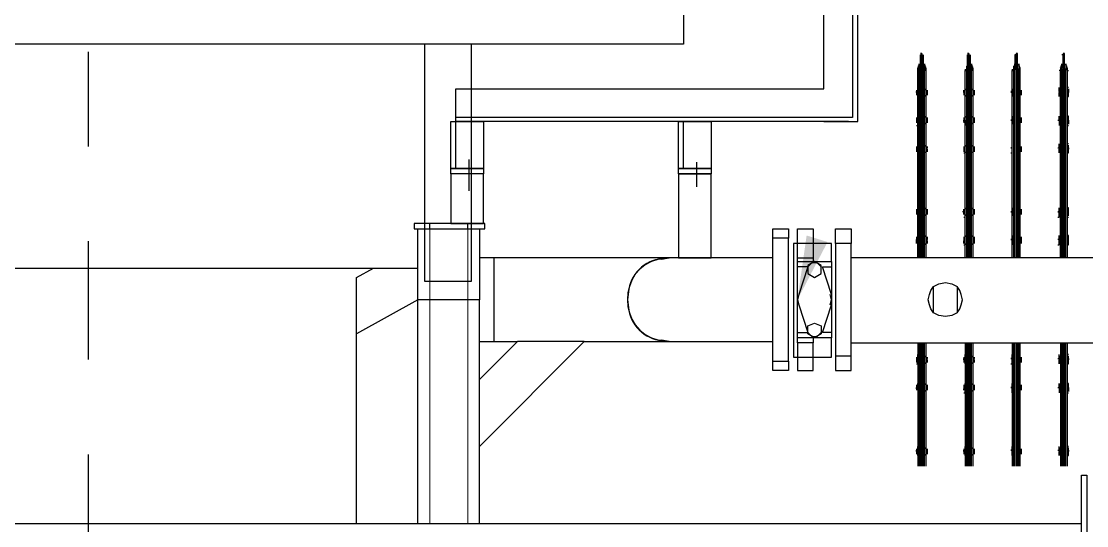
# Model space of a CAD drawing. Header units: metres. Extents: x 531759 to 532310, y 2674774 to 2675087.
# Drawn here: x 532122.209 to 532123.335, y 2674978.76 to 2674979.293 of the extents above; entities that cross this region are included whole.
import ezdxf

# ---------------------------------------------------------------- set-up
doc = ezdxf.new("R2010")
doc.units = ezdxf.units.M
doc.header["$MEASUREMENT"] = 0
doc.linetypes.add('CENTER', pattern=[2, 1.25, -0.25, 0.25, -0.25])
doc.layers.add('IDT', color=7, linetype='Continuous')

# ---------------------------------------------------------------- blocks, each defined once
blk = doc.blocks.new('IDT')
at = {"layer": 'IDT', "color": 8, "linetype": 'CENTER', "ltscale": 0.1}
blk.add_line((15.8275, 7.4232), (15.8275, 16.5476), dxfattribs=at)
at = {"layer": 'IDT', "color": 0, "lineweight": 25}
for p, q in [((14.7722, 8.9452), (14.7722, 9.8041)), ((14.7777, 9.8041), (14.7777, 8.9452)), ((14.7777, 9.7543), (14.7777, 8.9964)), ((14.7777, 8.9964), (16.8787, 8.9964)), ((15.414, 8.9964), (15.414, 8.7599)), ((15.479, 8.9964), (15.479, 8.7599)), ((15.544, 8.9964), (15.544, 8.7958)), ((14.7777, 8.9452), (14.7722, 8.9452)), ((14.7929, 8.8055), (14.7929, 8.9355)), ((14.7943, 8.9355), (14.7943, 8.8055)), ((14.7957, 8.8055), (14.7957, 8.9355)), ((14.7957, 8.9355), (14.7957, 8.8055)), ((14.7971, 8.9355), (14.7971, 8.8055)), ((14.7971, 8.8055), (14.7971, 8.9355)), ((14.7985, 8.9355), (14.7985, 8.8055)), ((14.7999, 8.8055), (14.7999, 8.9355)), ((14.8427, 8.8055), (14.8427, 8.9355)), ((14.8441, 8.9355), (14.8441, 8.8055)), ((14.8455, 8.8055), (14.8455, 8.9355)), ((14.8455, 8.9355), (14.8455, 8.8055)), ((14.8469, 8.8055), (14.8469, 8.9355)), ((14.8483, 8.9355), (14.8483, 8.8055)), ((14.8496, 8.9355), (14.8496, 8.8055)), ((14.851, 8.8055), (14.851, 8.9355)), ((14.8925, 8.8055), (14.8925, 8.9355)), ((14.8939, 8.9355), (14.8939, 8.8055)), ((14.8953, 8.8055), (14.8953, 8.9355)), ((14.8967, 8.8055), (14.8967, 8.9355)), ((14.8967, 8.9355), (14.8967, 8.8055)), ((14.8981, 8.9355), (14.8981, 8.8055)), ((14.8994, 8.9355), (14.8994, 8.8055)), ((14.9008, 8.8055), (14.9008, 8.9355)), ((14.9423, 8.8055), (14.9423, 8.9355)), ((14.9437, 8.9355), (14.9437, 8.8055)), ((14.9451, 8.8055), (14.9451, 8.9355)), ((14.9465, 8.8055), (14.9465, 8.9355)), ((14.9465, 8.9355), (14.9465, 8.8055)), ((14.9478, 8.9355), (14.9478, 8.8055)), ((14.9492, 8.9355), (14.9492, 8.8055)), ((14.9506, 8.8055), (14.9506, 8.9355)), ((14.7929, 8.9244), (14.7916, 8.9244)), ((14.7916, 8.9244), (14.7916, 8.9231)), ((14.7916, 8.9231), (14.7916, 8.9203)), ((14.7916, 8.9189), (14.7916, 8.9203)), ((14.7916, 8.9203), (14.7929, 8.9203)), ((14.7929, 8.9189), (14.7916, 8.9189)), ((14.7916, 8.9189), (14.7916, 8.9175)), ((14.7929, 8.9203), (14.7929, 8.9244)), ((14.7929, 8.9189), (14.7929, 8.9203)), ((14.7929, 8.9148), (14.7929, 8.9189)), ((14.8012, 8.9203), (14.7999, 8.9203)), ((14.7999, 8.9189), (14.8012, 8.9189)), ((14.8012, 8.9203), (14.8012, 8.9244)), ((14.8012, 8.9244), (14.8012, 8.9231)), ((14.8012, 8.9231), (14.8012, 8.9203)), ((14.8012, 8.9189), (14.8012, 8.9203)), ((14.8012, 8.9189), (14.8012, 8.9203)), ((14.8012, 8.9189), (14.8012, 8.9148)), ((14.8012, 8.9175), (14.8012, 8.9189)), ((14.8026, 8.9189), (14.8012, 8.9189)), ((14.8413, 8.9203), (14.8413, 8.9231)), ((14.8413, 8.9189), (14.8413, 8.9203)), ((14.8413, 8.9203), (14.8427, 8.9203)), ((14.8413, 8.9175), (14.8413, 8.9189)), ((14.8413, 8.9189), (14.8427, 8.9189)), ((14.8427, 8.9203), (14.8427, 8.9244)), ((14.8427, 8.9244), (14.8427, 8.9231)), ((14.8427, 8.9148), (14.8427, 8.9203)), ((14.851, 8.9189), (14.851, 8.9244)), ((14.851, 8.9244), (14.851, 8.9231)), ((14.851, 8.9231), (14.851, 8.9189)), ((14.851, 8.9175), (14.851, 8.9189)), ((14.851, 8.9189), (14.8524, 8.9189)), ((14.8524, 8.9189), (14.851, 8.9189)), ((14.851, 8.9189), (14.851, 8.9148)), ((14.8911, 8.9203), (14.8911, 8.9231)), ((14.8911, 8.9189), (14.8911, 8.9203)), ((14.8911, 8.9203), (14.8925, 8.9203)), ((14.8911, 8.9175), (14.8911, 8.9189)), ((14.8911, 8.9189), (14.8925, 8.9189)), ((14.8925, 8.9203), (14.8925, 8.9244)), ((14.8925, 8.9244), (14.8925, 8.9231)), ((14.8925, 8.9148), (14.8925, 8.9203)), ((14.9008, 8.9203), (14.9008, 8.9244)), ((14.9008, 8.9244), (14.9008, 8.9231)), ((14.9008, 8.9203), (14.9022, 8.9203)), ((14.9008, 8.9189), (14.9008, 8.9203)), ((14.9022, 8.9189), (14.9008, 8.9189)), ((14.9008, 8.9189), (14.9008, 8.9148)), ((14.9022, 8.9189), (14.9008, 8.9189)), ((14.9022, 8.9203), (14.9022, 8.9231)), ((14.9022, 8.9203), (14.9022, 8.9189)), ((14.9022, 8.9175), (14.9022, 8.9189)), ((14.9409, 8.9203), (14.9409, 8.9231)), ((14.9409, 8.9189), (14.9409, 8.9203)), ((14.9409, 8.9203), (14.9423, 8.9203)), ((14.9409, 8.9175), (14.9409, 8.9189)), ((14.9409, 8.9189), (14.9423, 8.9189)), ((14.9423, 8.9203), (14.9423, 8.9244)), ((14.9423, 8.9244), (14.9423, 8.9231)), ((14.9423, 8.9189), (14.9423, 8.9203)), ((14.9423, 8.9148), (14.9423, 8.9189)), ((14.9506, 8.9203), (14.9506, 8.9244)), ((14.9506, 8.9244), (14.9506, 8.9231)), ((14.9506, 8.9203), (14.952, 8.9203)), ((14.9506, 8.9189), (14.9506, 8.9203)), ((14.952, 8.9189), (14.9506, 8.9189)), ((14.9506, 8.9189), (14.9506, 8.9148)), ((14.952, 8.9189), (14.9506, 8.9189)), ((14.952, 8.9203), (14.952, 8.9231)), ((14.952, 8.9203), (14.952, 8.9189)), ((14.952, 8.9175), (14.952, 8.9189)), ((14.7916, 8.9175), (14.7916, 8.9161)), ((14.7916, 8.9148), (14.7929, 8.9148)), ((14.8012, 8.9161), (14.8012, 8.9175)), ((14.8427, 8.9175), (14.8427, 8.9161)), ((14.851, 8.9161), (14.851, 8.9175)), ((14.8925, 8.9175), (14.8925, 8.9161)), ((14.9008, 8.9161), (14.9008, 8.9175)), ((14.9423, 8.9175), (14.9423, 8.9161)), ((14.9506, 8.9161), (14.9506, 8.9175)), ((15.414, 8.9148), (15.3033, 8.8041)), ((14.7929, 8.8581), (14.7916, 8.8581)), ((14.7916, 8.8553), (14.7916, 8.8567)), ((14.7916, 8.8539), (14.7916, 8.8553)), ((14.7916, 8.8525), (14.7916, 8.8539)), ((14.7916, 8.8539), (14.7929, 8.8539)), ((14.7929, 8.8525), (14.7916, 8.8525)), ((14.7916, 8.8525), (14.7916, 8.8498)), ((14.7929, 8.8484), (14.7929, 8.8581)), ((14.8012, 8.8539), (14.7999, 8.8539)), ((14.7999, 8.8525), (14.8012, 8.8525)), ((14.8012, 8.8539), (14.8012, 8.8581)), ((14.8012, 8.8553), (14.8012, 8.8567)), ((14.8012, 8.8539), (14.8012, 8.8553)), ((14.8012, 8.8525), (14.8012, 8.8539)), ((14.8012, 8.8525), (14.8012, 8.8539)), ((14.8012, 8.8525), (14.8012, 8.8484)), ((14.8012, 8.8498), (14.8012, 8.8525)), ((14.8026, 8.8525), (14.8012, 8.8525)), ((14.8413, 8.8539), (14.8413, 8.8553)), ((14.8413, 8.8525), (14.8413, 8.8539)), ((14.8413, 8.8539), (14.8427, 8.8539)), ((14.8413, 8.8498), (14.8413, 8.8525)), ((14.8413, 8.8525), (14.8427, 8.8525)), ((14.8427, 8.8539), (14.8427, 8.8581)), ((14.8427, 8.8567), (14.8427, 8.8553)), ((14.8427, 8.8525), (14.8427, 8.8539)), ((14.8427, 8.8484), (14.8427, 8.8525)), ((14.851, 8.8581), (14.851, 8.8525)), ((14.851, 8.8553), (14.851, 8.8567)), ((14.851, 8.8539), (14.851, 8.8553)), ((14.851, 8.8525), (14.851, 8.8539)), ((14.851, 8.8498), (14.851, 8.8525)), ((14.851, 8.8525), (14.8524, 8.8525)), ((14.8524, 8.8525), (14.851, 8.8525)), ((14.851, 8.8525), (14.851, 8.8484)), ((14.8911, 8.8539), (14.8911, 8.8553)), ((14.8925, 8.8539), (14.8911, 8.8539)), ((14.8911, 8.8525), (14.8911, 8.8539)), ((14.8911, 8.8498), (14.8911, 8.8525)), ((14.8911, 8.8525), (14.8925, 8.8525)), ((14.8925, 8.8525), (14.8925, 8.8581)), ((14.8925, 8.8567), (14.8925, 8.8553)), ((14.8925, 8.8484), (14.8925, 8.8525)), ((14.9022, 8.8581), (14.9008, 8.8581)), ((14.9008, 8.8581), (14.9008, 8.8539)), ((14.9008, 8.8553), (14.9008, 8.8567)), ((14.9008, 8.8539), (14.9008, 8.8525)), ((14.9022, 8.8539), (14.9008, 8.8539)), ((14.9022, 8.8525), (14.9008, 8.8525)), ((14.9008, 8.8525), (14.9008, 8.8484)), ((14.9008, 8.8525), (14.9022, 8.8525)), ((14.9022, 8.8553), (14.9022, 8.8539)), ((14.9022, 8.8525), (14.9022, 8.8539)), ((14.9022, 8.8498), (14.9022, 8.8525)), ((14.9409, 8.8539), (14.9409, 8.8553)), ((14.9423, 8.8539), (14.9409, 8.8539)), ((14.9409, 8.8525), (14.9409, 8.8539)), ((14.9409, 8.8498), (14.9409, 8.8525)), ((14.9409, 8.8525), (14.9423, 8.8525)), ((14.9423, 8.8539), (14.9423, 8.8581)), ((14.9423, 8.8567), (14.9423, 8.8553)), ((14.9423, 8.8525), (14.9423, 8.8539)), ((14.9423, 8.8484), (14.9423, 8.8525)), ((14.9506, 8.8539), (14.9506, 8.8581)), ((14.9506, 8.8553), (14.9506, 8.8567)), ((14.9506, 8.8539), (14.952, 8.8539)), ((14.9506, 8.8525), (14.9506, 8.8539)), ((14.952, 8.8525), (14.9506, 8.8525)), ((14.9506, 8.8525), (14.9506, 8.8484)), ((14.952, 8.8525), (14.9506, 8.8525)), ((14.952, 8.8539), (14.952, 8.8553)), ((14.952, 8.8539), (14.952, 8.8525)), ((14.952, 8.8498), (14.952, 8.8525)), ((14.7916, 8.8498), (14.7916, 8.8484)), ((14.7916, 8.8484), (14.7929, 8.8484)), ((14.8012, 8.8484), (14.8012, 8.8498)), ((14.8427, 8.8498), (14.8427, 8.8484)), ((14.851, 8.8484), (14.851, 8.8498)), ((14.8925, 8.8498), (14.8925, 8.8484)), ((14.9008, 8.8484), (14.9008, 8.8498)), ((14.9423, 8.8498), (14.9423, 8.8484)), ((14.9506, 8.8484), (14.9506, 8.8498)), ((15.3739, 8.8041), (15.414, 8.8442)), ((15.0378, 8.8345), (15.0212, 8.8345)), ((15.0212, 8.8345), (15.0212, 8.8193)), ((15.0378, 8.8193), (15.0378, 8.8345)), ((15.0779, 8.8345), (15.0613, 8.8345)), ((15.0613, 8.8345), (15.0613, 8.8207)), ((15.0779, 8.8207), (15.0779, 8.8345)), ((15.0875, 8.8249), (15.0875, 8.8345)), ((15.0875, 8.8345), (15.1041, 8.8345)), ((15.1041, 8.8345), (15.1041, 8.8249)), ((14.7929, 8.8276), (14.7916, 8.8276)), ((14.7916, 8.8276), (14.7916, 8.8262)), ((14.7916, 8.8262), (14.7916, 8.8235)), ((14.7916, 8.8221), (14.7916, 8.8235)), ((14.7916, 8.8235), (14.7929, 8.8235)), ((14.7929, 8.8221), (14.7916, 8.8221)), ((14.7916, 8.8221), (14.7916, 8.8207)), ((14.7916, 8.8207), (14.7916, 8.8193)), ((14.7916, 8.8179), (14.7929, 8.8179)), ((14.7929, 8.8235), (14.7929, 8.8276)), ((14.7929, 8.8221), (14.7929, 8.8235)), ((14.7929, 8.8179), (14.7929, 8.8221)), ((14.8012, 8.8235), (14.7999, 8.8235)), ((14.7999, 8.8221), (14.8012, 8.8221)), ((14.8012, 8.8235), (14.8012, 8.8276)), ((14.8012, 8.8276), (14.8012, 8.8262)), ((14.8012, 8.8262), (14.8012, 8.8235)), ((14.8012, 8.8221), (14.8012, 8.8235)), ((14.8012, 8.8221), (14.8012, 8.8235)), ((14.8012, 8.8221), (14.8012, 8.8179)), ((14.8012, 8.8207), (14.8012, 8.8221)), ((14.8026, 8.8221), (14.8012, 8.8221)), ((14.8012, 8.8193), (14.8012, 8.8207)), ((14.8413, 8.8235), (14.8413, 8.8262)), ((14.8413, 8.8221), (14.8413, 8.8235)), ((14.8413, 8.8235), (14.8427, 8.8235)), ((14.8413, 8.8207), (14.8413, 8.8221)), ((14.8413, 8.8221), (14.8427, 8.8221)), ((14.8427, 8.8179), (14.8427, 8.8276)), ((14.8427, 8.8276), (14.8427, 8.8262)), ((14.8427, 8.8207), (14.8427, 8.8193)), ((14.851, 8.8276), (14.851, 8.8262)), ((14.8524, 8.8276), (14.851, 8.8276)), ((14.851, 8.8276), (14.851, 8.8235)), ((14.851, 8.8262), (14.851, 8.8235)), ((14.851, 8.8235), (14.851, 8.8221)), ((14.851, 8.8235), (14.851, 8.8221)), ((14.851, 8.8221), (14.8524, 8.8221)), ((14.8524, 8.8221), (14.851, 8.8221)), ((14.851, 8.8221), (14.851, 8.8179)), ((14.851, 8.8221), (14.851, 8.8207)), ((14.851, 8.8207), (14.851, 8.8193)), ((14.8911, 8.8235), (14.8911, 8.8262)), ((14.8925, 8.8235), (14.8911, 8.8235)), ((14.8911, 8.8235), (14.8911, 8.8221)), ((14.8911, 8.8207), (14.8911, 8.8221)), ((14.8911, 8.8221), (14.8925, 8.8221)), ((14.8925, 8.8235), (14.8925, 8.8276)), ((14.8925, 8.8276), (14.8925, 8.8262)), ((14.8925, 8.8221), (14.8925, 8.8235)), ((14.8925, 8.8179), (14.8925, 8.8221)), ((14.8925, 8.8207), (14.8925, 8.8193)), ((14.9008, 8.8235), (14.9008, 8.8276)), ((14.9008, 8.8276), (14.9008, 8.8262)), ((14.9008, 8.8235), (14.9022, 8.8235)), ((14.9008, 8.8221), (14.9008, 8.8235)), ((14.9022, 8.8221), (14.9008, 8.8221)), ((14.9008, 8.8221), (14.9008, 8.8179)), ((14.9022, 8.8221), (14.9008, 8.8221)), ((14.9008, 8.8193), (14.9008, 8.8207)), ((14.9022, 8.8235), (14.9022, 8.8262)), ((14.9022, 8.8235), (14.9022, 8.8221)), ((14.9022, 8.8207), (14.9022, 8.8221)), ((14.9409, 8.8235), (14.9409, 8.8262)), ((14.9423, 8.8235), (14.9409, 8.8235)), ((14.9409, 8.8235), (14.9409, 8.8221)), ((14.9409, 8.8207), (14.9409, 8.8221)), ((14.9409, 8.8221), (14.9423, 8.8221)), ((14.9423, 8.8235), (14.9423, 8.8276)), ((14.9423, 8.8276), (14.9423, 8.8262)), ((14.9423, 8.8221), (14.9423, 8.8235)), ((14.9423, 8.8179), (14.9423, 8.8221)), ((14.9423, 8.8207), (14.9423, 8.8193)), ((14.952, 8.8276), (14.9506, 8.8276)), ((14.9506, 8.8276), (14.9506, 8.8235)), ((14.9506, 8.8262), (14.9506, 8.8276)), ((14.9506, 8.8235), (14.9506, 8.8221)), ((14.952, 8.8235), (14.9506, 8.8235)), ((14.952, 8.8221), (14.9506, 8.8221)), ((14.9506, 8.8221), (14.9506, 8.8179)), ((14.9506, 8.8221), (14.952, 8.8221)), ((14.9506, 8.8193), (14.9506, 8.8207)), ((14.952, 8.8235), (14.952, 8.8262)), ((14.952, 8.8221), (14.952, 8.8235)), ((14.952, 8.8207), (14.952, 8.8221)), ((15.0378, 8.8193), (15.0212, 8.8193)), ((15.0212, 8.8193), (15.0212, 8.7004)), ((15.0378, 8.7004), (15.0378, 8.8193)), ((15.0613, 8.8207), (15.0419, 8.8207)), ((15.0419, 8.8207), (15.0419, 8.8)), ((15.0779, 8.8207), (15.0613, 8.8207)), ((15.0613, 8.8207), (15.0613, 8.8055)), ((15.082, 8.8207), (15.0779, 8.8207)), ((15.0779, 8.8055), (15.0779, 8.8207)), ((15.082, 8.7004), (15.082, 8.8207)), ((15.1041, 8.8249), (15.0875, 8.8249)), ((15.0875, 8.8249), (15.0875, 8.6948)), ((15.1041, 8.8249), (15.1041, 8.6948)), ((15.0212, 8.8055), (14.4402, 8.8055)), ((15.0613, 8.8), (15.0613, 8.8055)), ((15.0613, 8.8055), (15.0779, 8.8055)), ((15.0779, 8.8055), (15.0779, 8.8)), ((15.0419, 8.7944), (15.0419, 8.8)), ((15.0419, 8.8), (15.0779, 8.8)), ((15.0419, 8.7599), (15.0419, 8.7944)), ((15.0419, 8.7944), (15.0516, 8.7944)), ((15.0516, 8.7944), (15.0419, 8.7654)), ((15.053, 8.7958), (15.0599, 8.8)), ((15.0571, 8.7986), (15.053, 8.7944)), ((15.053, 8.7875), (15.053, 8.7958)), ((15.0627, 8.7986), (15.0571, 8.7986)), ((15.0599, 8.8), (15.0668, 8.7958)), ((15.0668, 8.7944), (15.0627, 8.7986)), ((15.0668, 8.7958), (15.0668, 8.7875)), ((15.0765, 8.7654), (15.0668, 8.7944)), ((15.0779, 8.7944), (15.0668, 8.7944)), ((15.0779, 8.8), (15.0779, 8.7944)), ((15.0779, 8.7944), (15.0779, 8.7599)), ((15.2134, 8.8041), (15.1041, 8.8041)), ((15.3033, 8.8041), (15.2134, 8.8041)), ((15.2245, 8.8027), (15.2134, 8.8041)), ((15.2134, 8.8041), (15.2217, 8.8027)), ((15.3033, 8.8041), (15.3739, 8.8041)), ((15.3988, 8.8041), (15.3739, 8.8041)), ((15.414, 8.8041), (15.3988, 8.8041)), ((15.3988, 8.7156), (15.3988, 8.8041)), ((15.479, 8.7599), (15.544, 8.7958)), ((15.544, 8.7958), (15.544, 8.7363)), ((15.0599, 8.7848), (15.053, 8.7875)), ((15.0668, 8.7875), (15.0599, 8.7848)), ((14.9091, 8.7737), (14.9064, 8.7695)), ((14.9091, 8.7737), (14.9147, 8.7765)), ((14.9091, 8.746), (14.9091, 8.7737)), ((14.9147, 8.7765), (14.9216, 8.7778)), ((14.9216, 8.7778), (14.9285, 8.7765)), ((14.9285, 8.7765), (14.934, 8.7737)), ((14.934, 8.7737), (14.9368, 8.7695)), ((14.934, 8.7737), (14.934, 8.746)), ((14.905, 8.7654), (14.9036, 8.7599)), ((14.9064, 8.7695), (14.905, 8.7654)), ((14.9368, 8.7695), (14.9382, 8.7654)), ((14.9382, 8.7654), (14.9396, 8.7599)), ((15.0433, 8.7654), (15.0419, 8.7599)), ((15.0779, 8.7599), (15.0765, 8.7654)), ((15.2577, 8.7599), (15.2563, 8.7682)), ((14.9036, 8.7599), (14.905, 8.7543)), ((14.905, 8.7543), (14.9064, 8.7502)), ((14.9064, 8.7502), (14.9091, 8.746)), ((14.9368, 8.7502), (14.934, 8.746)), ((14.9382, 8.7543), (14.9368, 8.7502)), ((14.9396, 8.7599), (14.9382, 8.7543)), ((15.0419, 8.7253), (15.0419, 8.7599)), ((15.0419, 8.7599), (15.0433, 8.7543)), ((15.0419, 8.7543), (15.0516, 8.7253)), ((15.0668, 8.7253), (15.0765, 8.7543)), ((15.0765, 8.7543), (15.0779, 8.7599)), ((15.0779, 8.7599), (15.0779, 8.7253)), ((15.2563, 8.7516), (15.2577, 8.7599)), ((15.414, 8.6852), (15.414, 8.7599)), ((15.414, 8.7599), (15.4264, 8.7599)), ((15.4264, 8.7599), (15.4665, 8.7599)), ((15.4665, 8.7599), (15.479, 8.7599)), ((15.479, 8.7599), (15.479, 8.6852)), ((14.9147, 8.7433), (14.9091, 8.746)), ((14.9216, 8.7419), (14.9147, 8.7433)), ((14.9285, 8.7433), (14.9216, 8.7419)), ((14.934, 8.746), (14.9285, 8.7433)), ((15.4721, 8.7405), (15.4223, 8.7405)), ((15.4223, 8.7405), (15.4223, 8.4901)), ((15.4721, 8.4901), (15.4721, 8.7405)), ((15.0599, 8.7363), (15.053, 8.7322)), ((15.053, 8.7322), (15.053, 8.7239)), ((15.0668, 8.7322), (15.0599, 8.7363)), ((15.0668, 8.7239), (15.0668, 8.7322)), ((15.544, 8.7363), (15.526, 8.7267)), ((14.4402, 8.7156), (15.0212, 8.7156)), ((14.7929, 8.5178), (14.7929, 8.7156)), ((14.7943, 8.7156), (14.7943, 8.5178)), ((14.7957, 8.5164), (14.7957, 8.7156)), ((14.7957, 8.7156), (14.7957, 8.5164)), ((14.7971, 8.5164), (14.7971, 8.7156)), ((14.7971, 8.7156), (14.7971, 8.5164)), ((14.7985, 8.7156), (14.7985, 8.5178)), ((14.7999, 8.7156), (14.7999, 8.5178)), ((14.8427, 8.5178), (14.8427, 8.7156)), ((14.8441, 8.7156), (14.8441, 8.5178)), ((14.8455, 8.5164), (14.8455, 8.7156)), ((14.8455, 8.7156), (14.8455, 8.5164)), ((14.8469, 8.5164), (14.8469, 8.7156)), ((14.8483, 8.7156), (14.8483, 8.5164)), ((14.8496, 8.5178), (14.8496, 8.7156)), ((14.851, 8.7156), (14.851, 8.5178)), ((14.8925, 8.5178), (14.8925, 8.7156)), ((14.8939, 8.7156), (14.8939, 8.5178)), ((14.8953, 8.5164), (14.8953, 8.7156)), ((14.8967, 8.7156), (14.8967, 8.5164)), ((14.8967, 8.5164), (14.8967, 8.7156)), ((14.8981, 8.7156), (14.8981, 8.5164)), ((14.8994, 8.5178), (14.8994, 8.7156)), ((14.9008, 8.7156), (14.9008, 8.5178)), ((14.9423, 8.5178), (14.9423, 8.7156)), ((14.9437, 8.7156), (14.9437, 8.5178)), ((14.9451, 8.7156), (14.9451, 8.5164)), ((14.9465, 8.5164), (14.9465, 8.7156)), ((14.9465, 8.7156), (14.9465, 8.5164)), ((14.9478, 8.7156), (14.9478, 8.5164)), ((14.9492, 8.7156), (14.9492, 8.5178)), ((14.9506, 8.7156), (14.9506, 8.5178)), ((15.0419, 8.7197), (15.0419, 8.7253)), ((15.0516, 8.7253), (15.0419, 8.7253)), ((15.0419, 8.7197), (15.0419, 8.7004)), ((15.0779, 8.7197), (15.0419, 8.7197)), ((15.053, 8.7253), (15.0571, 8.7211)), ((15.053, 8.7239), (15.0599, 8.7197)), ((15.0571, 8.7211), (15.0627, 8.7211)), ((15.0599, 8.7197), (15.0668, 8.7239)), ((15.0613, 8.7156), (15.0613, 8.7197)), ((15.0613, 8.7004), (15.0613, 8.7156)), ((15.0779, 8.7156), (15.0613, 8.7156)), ((15.0627, 8.7211), (15.0668, 8.7253)), ((15.0668, 8.7253), (15.0779, 8.7253)), ((15.0779, 8.7253), (15.0779, 8.7197)), ((15.0779, 8.7197), (15.0779, 8.7156)), ((15.0779, 8.7156), (15.0779, 8.7004)), ((15.1041, 8.7156), (15.2134, 8.7156)), ((15.2037, 8.7156), (15.1692, 8.7156)), ((15.1692, 8.7156), (15.1692, 8.6271)), ((15.2037, 8.6271), (15.2037, 8.7156)), ((15.2217, 8.717), (15.2134, 8.7156)), ((15.2134, 8.7156), (15.2245, 8.717)), ((15.2134, 8.7156), (15.3988, 8.7156)), ((15.3988, 8.7156), (15.414, 8.7156)), ((16.1775, 8.7267), (15.479, 8.7267)), ((14.7929, 8.7018), (14.7916, 8.7018)), ((14.7916, 8.7018), (14.7916, 8.7004)), ((14.7916, 8.7004), (14.7916, 8.6976)), ((14.7929, 8.6976), (14.7916, 8.6976)), ((14.7916, 8.6976), (14.7916, 8.6962)), ((14.7929, 8.6962), (14.7916, 8.6962)), ((14.7916, 8.6962), (14.7916, 8.6935)), ((14.7916, 8.6935), (14.7916, 8.6921)), ((14.7929, 8.6962), (14.7929, 8.7018)), ((14.7929, 8.6921), (14.7929, 8.6962)), ((14.8012, 8.6976), (14.7999, 8.6976)), ((14.7999, 8.6962), (14.8012, 8.6962)), ((14.8026, 8.7018), (14.8012, 8.7018)), ((14.8012, 8.7018), (14.8012, 8.6976)), ((14.8012, 8.7004), (14.8012, 8.7018)), ((14.8012, 8.6976), (14.8012, 8.7004)), ((14.8012, 8.6962), (14.8012, 8.6976)), ((14.8012, 8.6976), (14.8012, 8.6962)), ((14.8012, 8.6962), (14.8012, 8.6921)), ((14.8012, 8.6935), (14.8012, 8.6962)), ((14.8012, 8.6962), (14.8026, 8.6962)), ((14.8012, 8.6921), (14.8012, 8.6935)), ((14.8413, 8.6976), (14.8413, 8.7004)), ((14.8427, 8.6976), (14.8413, 8.6976)), ((14.8413, 8.6962), (14.8413, 8.6976)), ((14.8413, 8.6935), (14.8413, 8.6962)), ((14.8413, 8.6962), (14.8427, 8.6962)), ((14.8427, 8.6976), (14.8427, 8.7018)), ((14.8427, 8.7018), (14.8427, 8.7004)), ((14.8427, 8.6962), (14.8427, 8.6976)), ((14.8427, 8.6921), (14.8427, 8.6962)), ((14.8427, 8.6935), (14.8427, 8.6921)), ((14.851, 8.7018), (14.851, 8.7004)), ((14.851, 8.6976), (14.851, 8.7018)), ((14.851, 8.7004), (14.851, 8.6976)), ((14.851, 8.6976), (14.851, 8.6962)), ((14.851, 8.6962), (14.851, 8.6976)), ((14.851, 8.6962), (14.8524, 8.6962)), ((14.8524, 8.6962), (14.851, 8.6962)), ((14.851, 8.6962), (14.851, 8.6921)), ((14.851, 8.6935), (14.851, 8.6962)), ((14.851, 8.6921), (14.851, 8.6935)), ((14.8911, 8.6976), (14.8911, 8.7004)), ((14.8925, 8.6976), (14.8911, 8.6976)), ((14.8911, 8.6962), (14.8911, 8.6976)), ((14.8911, 8.6935), (14.8911, 8.6962)), ((14.8911, 8.6962), (14.8925, 8.6962)), ((14.8925, 8.6976), (14.8925, 8.7018)), ((14.8925, 8.7018), (14.8925, 8.7004)), ((14.8925, 8.6962), (14.8925, 8.6976)), ((14.8925, 8.6921), (14.8925, 8.6962)), ((14.8925, 8.6935), (14.8925, 8.6921)), ((14.9022, 8.7018), (14.9008, 8.7018)), ((14.9008, 8.7018), (14.9008, 8.6976)), ((14.9008, 8.7004), (14.9008, 8.7018)), ((14.9008, 8.6976), (14.9008, 8.6962)), ((14.9022, 8.6976), (14.9008, 8.6976)), ((14.9022, 8.6962), (14.9008, 8.6962)), ((14.9008, 8.6962), (14.9008, 8.6921)), ((14.9008, 8.6962), (14.9022, 8.6962)), ((14.9008, 8.6921), (14.9008, 8.6935)), ((14.9022, 8.7004), (14.9022, 8.6976)), ((14.9022, 8.6962), (14.9022, 8.6976)), ((14.9022, 8.6935), (14.9022, 8.6962)), ((14.9409, 8.6976), (14.9409, 8.7004)), ((14.9423, 8.6976), (14.9409, 8.6976)), ((14.9409, 8.6976), (14.9409, 8.6962)), ((14.9409, 8.6935), (14.9409, 8.6962)), ((14.9409, 8.6962), (14.9423, 8.6962)), ((14.9423, 8.6976), (14.9423, 8.7018)), ((14.9423, 8.7018), (14.9423, 8.7004)), ((14.9423, 8.6921), (14.9423, 8.6976)), ((14.9423, 8.6935), (14.9423, 8.6921)), ((14.9506, 8.6976), (14.9506, 8.7018)), ((14.9506, 8.7018), (14.9506, 8.7004)), ((14.9506, 8.6962), (14.9506, 8.6976)), ((14.952, 8.6976), (14.9506, 8.6976)), ((14.952, 8.6962), (14.9506, 8.6962)), ((14.9506, 8.6962), (14.9506, 8.6921)), ((14.952, 8.6962), (14.9506, 8.6962)), ((14.9506, 8.6921), (14.9506, 8.6935)), ((14.952, 8.7004), (14.952, 8.6976)), ((14.952, 8.6976), (14.952, 8.6962)), ((14.952, 8.6935), (14.952, 8.6962)), ((15.0212, 8.6852), (15.0212, 8.7004)), ((15.0212, 8.7004), (15.0378, 8.7004)), ((15.0378, 8.7004), (15.0378, 8.6852)), ((15.0419, 8.7004), (15.0613, 8.7004)), ((15.0613, 8.6852), (15.0613, 8.7004)), ((15.0613, 8.7004), (15.0779, 8.7004)), ((15.0779, 8.7004), (15.0779, 8.6852)), ((15.0779, 8.7004), (15.082, 8.7004)), ((15.0875, 8.6852), (15.0875, 8.6948)), ((15.0875, 8.6948), (15.1041, 8.6948)), ((15.1041, 8.6948), (15.1041, 8.6852)), ((14.7916, 8.6921), (14.7929, 8.6921)), ((15.0378, 8.6852), (15.0212, 8.6852)), ((15.0779, 8.6852), (15.0613, 8.6852)), ((15.1041, 8.6852), (15.0875, 8.6852)), ((15.4264, 8.6852), (15.4084, 8.6852)), ((15.4084, 8.6852), (15.4084, 8.6796)), ((15.4665, 8.6852), (15.4264, 8.6852)), ((15.4264, 8.6852), (15.4264, 8.6796)), ((15.4665, 8.6852), (15.4665, 8.6796)), ((15.4831, 8.6852), (15.4665, 8.6852)), ((15.4831, 8.6796), (15.4831, 8.6852)), ((14.7929, 8.6727), (14.7916, 8.6727)), ((14.7916, 8.6713), (14.7916, 8.6699)), ((14.7929, 8.6672), (14.7929, 8.6727)), ((14.8026, 8.6727), (14.8012, 8.6727)), ((14.8012, 8.6727), (14.8012, 8.6672)), ((14.8012, 8.6699), (14.8012, 8.6713)), ((14.8427, 8.6672), (14.8427, 8.6727)), ((14.8427, 8.6713), (14.8427, 8.6699)), ((14.851, 8.6727), (14.851, 8.6672)), ((14.851, 8.6699), (14.851, 8.6713)), ((14.8925, 8.6672), (14.8925, 8.6727)), ((14.8925, 8.6713), (14.8925, 8.6699)), ((14.9022, 8.6727), (14.9008, 8.6727)), ((14.9008, 8.6727), (14.9008, 8.6672)), ((14.9008, 8.6699), (14.9008, 8.6713)), ((14.9423, 8.6672), (14.9423, 8.6727)), ((14.9423, 8.6713), (14.9423, 8.6699)), ((14.9506, 8.6727), (14.9506, 8.6672)), ((14.9506, 8.6699), (14.9506, 8.6713)), ((15.4084, 8.6796), (15.4264, 8.6796)), ((15.4444, 8.6796), (15.4098, 8.6796)), ((15.4098, 8.6796), (15.4098, 8.6271)), ((15.4264, 8.6796), (15.4665, 8.6796)), ((15.4444, 8.6271), (15.4444, 8.6796)), ((15.4665, 8.6796), (15.4831, 8.6796)), ((14.7916, 8.6699), (14.7916, 8.6672)), ((14.7916, 8.6672), (14.7929, 8.6672)), ((14.7929, 8.6672), (14.7916, 8.6672)), ((14.7916, 8.6672), (14.7916, 8.6644)), ((14.7916, 8.6644), (14.7916, 8.663)), ((14.7916, 8.663), (14.7929, 8.663)), ((14.7929, 8.663), (14.7929, 8.6672)), ((14.8012, 8.6672), (14.7999, 8.6672)), ((14.7999, 8.6672), (14.8012, 8.6672)), ((14.8012, 8.6672), (14.8012, 8.6699)), ((14.8012, 8.6672), (14.8012, 8.663)), ((14.8012, 8.6644), (14.8012, 8.6672)), ((14.8012, 8.6672), (14.8026, 8.6672)), ((14.8026, 8.6672), (14.8012, 8.6672)), ((14.8012, 8.6672), (14.8026, 8.6672)), ((14.8012, 8.663), (14.8012, 8.6644)), ((14.8413, 8.6672), (14.8413, 8.6699)), ((14.8413, 8.6644), (14.8413, 8.6672)), ((14.8413, 8.6672), (14.8427, 8.6672)), ((14.8427, 8.6672), (14.8413, 8.6672)), ((14.8427, 8.663), (14.8427, 8.6672)), ((14.8427, 8.6644), (14.8427, 8.663)), ((14.851, 8.6672), (14.851, 8.6699)), ((14.851, 8.6672), (14.8524, 8.6672)), ((14.8524, 8.6672), (14.851, 8.6672)), ((14.851, 8.6672), (14.851, 8.663)), ((14.851, 8.6644), (14.851, 8.6672)), ((14.851, 8.6672), (14.8524, 8.6672)), ((14.851, 8.663), (14.851, 8.6644)), ((14.8911, 8.6672), (14.8911, 8.6699)), ((14.8911, 8.6644), (14.8911, 8.6672)), ((14.8911, 8.6672), (14.8925, 8.6672)), ((14.8925, 8.6672), (14.8911, 8.6672)), ((14.8925, 8.663), (14.8925, 8.6672)), ((14.8925, 8.6644), (14.8925, 8.663)), ((14.9022, 8.6672), (14.9008, 8.6672)), ((14.9008, 8.6672), (14.9022, 8.6672)), ((14.9022, 8.6672), (14.9008, 8.6672)), ((14.9008, 8.6672), (14.9008, 8.663)), ((14.9008, 8.6672), (14.9022, 8.6672)), ((14.9008, 8.663), (14.9008, 8.6644)), ((14.9022, 8.6699), (14.9022, 8.6672)), ((14.9022, 8.6672), (14.9022, 8.6644)), ((14.9022, 8.6672), (14.9036, 8.6672)), ((14.9409, 8.6672), (14.9409, 8.6699)), ((14.9409, 8.6644), (14.9409, 8.6672)), ((14.9409, 8.6672), (14.9423, 8.6672)), ((14.9423, 8.6672), (14.9409, 8.6672)), ((14.9423, 8.663), (14.9423, 8.6672)), ((14.9423, 8.6644), (14.9423, 8.663)), ((14.9506, 8.6672), (14.952, 8.6672)), ((14.952, 8.6672), (14.9506, 8.6672)), ((14.9506, 8.6672), (14.9506, 8.663)), ((14.9506, 8.6672), (14.952, 8.6672)), ((14.952, 8.6672), (14.9506, 8.6672)), ((14.9506, 8.663), (14.9506, 8.6644)), ((14.952, 8.6672), (14.952, 8.6699)), ((14.952, 8.6644), (14.952, 8.6672)), ((15.1844, 8.6409), (15.1844, 8.6146)), ((15.425, 8.6451), (15.425, 8.6119)), ((15.1692, 8.6271), (15.2037, 8.6271)), ((15.1692, 8.6215), (15.1692, 8.6271)), ((15.2037, 8.6271), (15.1692, 8.6271)), ((15.1692, 8.6271), (15.2037, 8.6271)), ((15.2037, 8.6271), (15.2037, 8.6215)), ((15.4098, 8.6271), (15.4444, 8.6271)), ((15.4098, 8.6215), (15.4098, 8.6271)), ((15.4098, 8.6271), (15.4444, 8.6271)), ((15.4444, 8.6271), (15.4444, 8.6215)), ((15.1692, 8.6215), (15.2037, 8.6215)), ((15.1692, 8.5717), (15.1692, 8.6215)), ((15.2037, 8.6215), (15.1692, 8.6215)), ((15.1982, 8.6215), (15.1982, 8.5717)), ((15.2037, 8.6215), (15.2037, 8.5717)), ((15.4098, 8.6215), (15.4444, 8.6215)), ((15.4098, 8.5717), (15.4098, 8.6215)), ((15.4444, 8.6215), (15.4098, 8.6215)), ((15.4389, 8.6215), (15.4389, 8.5717)), ((15.4444, 8.6215), (15.4444, 8.5717)), ((14.7929, 8.6049), (14.7916, 8.6049)), ((14.7916, 8.6049), (14.7916, 8.6036)), ((14.7916, 8.6036), (14.7916, 8.6008)), ((14.7929, 8.6008), (14.7929, 8.6049)), ((14.8012, 8.6008), (14.8012, 8.6049)), ((14.8012, 8.6049), (14.8012, 8.6036)), ((14.8012, 8.6036), (14.8012, 8.6008)), ((14.8413, 8.6008), (14.8413, 8.6036)), ((14.8427, 8.5953), (14.8427, 8.6049)), ((14.8427, 8.6049), (14.8427, 8.6036)), ((14.851, 8.6049), (14.851, 8.6036)), ((14.8524, 8.6049), (14.851, 8.6049)), ((14.851, 8.6049), (14.851, 8.6008)), ((14.851, 8.6036), (14.851, 8.6008)), ((14.8911, 8.6008), (14.8911, 8.6036)), ((14.8925, 8.6008), (14.8925, 8.6049)), ((14.8925, 8.6049), (14.8925, 8.6036)), ((14.9022, 8.6049), (14.9008, 8.6049)), ((14.9008, 8.6049), (14.9008, 8.6008)), ((14.9008, 8.6036), (14.9008, 8.6049)), ((14.9022, 8.6008), (14.9022, 8.6036)), ((14.9409, 8.6008), (14.9409, 8.6036)), ((14.9423, 8.5994), (14.9423, 8.6049)), ((14.9423, 8.6049), (14.9423, 8.6036)), ((14.9506, 8.6036), (14.9506, 8.6049)), ((14.9506, 8.6049), (14.9506, 8.5994)), ((14.952, 8.6008), (14.952, 8.6036)), ((14.7916, 8.5994), (14.7916, 8.6008)), ((14.7916, 8.6008), (14.7929, 8.6008)), ((14.7929, 8.5994), (14.7916, 8.5994)), ((14.7916, 8.5994), (14.7916, 8.598)), ((14.7916, 8.598), (14.7916, 8.5966)), ((14.7916, 8.5953), (14.7929, 8.5953)), ((14.7929, 8.5994), (14.7929, 8.6008)), ((14.7929, 8.5953), (14.7929, 8.5994)), ((14.8012, 8.6008), (14.7999, 8.6008)), ((14.7999, 8.5994), (14.8012, 8.5994)), ((14.8012, 8.5994), (14.8012, 8.6008)), ((14.8012, 8.5994), (14.8012, 8.6008)), ((14.8012, 8.598), (14.8012, 8.5994)), ((14.8012, 8.5994), (14.8012, 8.5953)), ((14.8026, 8.5994), (14.8012, 8.5994)), ((14.8012, 8.5966), (14.8012, 8.598)), ((14.8427, 8.6008), (14.8413, 8.6008)), ((14.8413, 8.5994), (14.8413, 8.6008)), ((14.8413, 8.598), (14.8413, 8.5994)), ((14.8413, 8.5994), (14.8427, 8.5994)), ((14.8427, 8.598), (14.8427, 8.5966)), ((14.851, 8.6008), (14.851, 8.5994)), ((14.851, 8.6008), (14.851, 8.5994)), ((14.851, 8.5994), (14.8524, 8.5994)), ((14.8524, 8.5994), (14.851, 8.5994)), ((14.851, 8.5994), (14.851, 8.5953)), ((14.851, 8.5994), (14.851, 8.598)), ((14.851, 8.598), (14.851, 8.5966)), ((14.8911, 8.5994), (14.8911, 8.6008)), ((14.8911, 8.6008), (14.8925, 8.6008)), ((14.8911, 8.598), (14.8911, 8.5994)), ((14.8911, 8.5994), (14.8925, 8.5994)), ((14.8925, 8.5994), (14.8925, 8.6008)), ((14.8925, 8.5953), (14.8925, 8.5994)), ((14.8925, 8.598), (14.8925, 8.5966)), ((14.9008, 8.6008), (14.9008, 8.5994)), ((14.9022, 8.6008), (14.9008, 8.6008)), ((14.9022, 8.5994), (14.9008, 8.5994)), ((14.9008, 8.5994), (14.9008, 8.5953)), ((14.9008, 8.5994), (14.9022, 8.5994)), ((14.9008, 8.5966), (14.9008, 8.598)), ((14.9022, 8.5994), (14.9022, 8.6008)), ((14.9022, 8.598), (14.9022, 8.5994)), ((14.9423, 8.6008), (14.9409, 8.6008)), ((14.9409, 8.6008), (14.9409, 8.5994)), ((14.9409, 8.598), (14.9409, 8.5994)), ((14.9409, 8.5994), (14.9423, 8.5994)), ((14.9423, 8.5953), (14.9423, 8.5994)), ((14.9423, 8.598), (14.9423, 8.5966)), ((14.952, 8.6008), (14.9506, 8.6008)), ((14.9506, 8.5994), (14.9506, 8.5953)), ((14.952, 8.5994), (14.9506, 8.5994)), ((14.9506, 8.5966), (14.9506, 8.598)), ((14.952, 8.5994), (14.952, 8.6008)), ((14.952, 8.598), (14.952, 8.5994)), ((14.7929, 8.5759), (14.7916, 8.5759)), ((14.7916, 8.5731), (14.7916, 8.5745)), ((14.7916, 8.5717), (14.7916, 8.5731)), ((14.7916, 8.5704), (14.7916, 8.5717)), ((14.7916, 8.5717), (14.7929, 8.5717)), ((14.7929, 8.5704), (14.7916, 8.5704)), ((14.7916, 8.5704), (14.7916, 8.5676)), ((14.7929, 8.5704), (14.7929, 8.5759)), ((14.7929, 8.5662), (14.7929, 8.5704)), ((14.8012, 8.5717), (14.7999, 8.5717)), ((14.7999, 8.5704), (14.8012, 8.5704)), ((14.8012, 8.5717), (14.8012, 8.5759)), ((14.8012, 8.5731), (14.8012, 8.5745)), ((14.8012, 8.5717), (14.8012, 8.5731)), ((14.8012, 8.5704), (14.8012, 8.5717)), ((14.8012, 8.5704), (14.8012, 8.5717)), ((14.8012, 8.5676), (14.8012, 8.5704)), ((14.8012, 8.5704), (14.8012, 8.5662)), ((14.8026, 8.5704), (14.8012, 8.5704)), ((14.8413, 8.5717), (14.8413, 8.5731)), ((14.8413, 8.5704), (14.8413, 8.5717)), ((14.8413, 8.5717), (14.8427, 8.5717)), ((14.8413, 8.5676), (14.8413, 8.5704)), ((14.8413, 8.5704), (14.8427, 8.5704)), ((14.8427, 8.5717), (14.8427, 8.5759)), ((14.8427, 8.5745), (14.8427, 8.5731)), ((14.8427, 8.5704), (14.8427, 8.5717)), ((14.8427, 8.5662), (14.8427, 8.5704)), ((14.851, 8.5759), (14.851, 8.5704)), ((14.851, 8.5731), (14.851, 8.5745)), ((14.851, 8.5717), (14.851, 8.5731)), ((14.851, 8.5704), (14.851, 8.5717)), ((14.851, 8.5676), (14.851, 8.5704)), ((14.851, 8.5704), (14.8524, 8.5704)), ((14.8524, 8.5704), (14.851, 8.5704)), ((14.851, 8.5704), (14.851, 8.5662)), ((14.8911, 8.5717), (14.8911, 8.5731)), ((14.8911, 8.5704), (14.8911, 8.5717)), ((14.8911, 8.5717), (14.8925, 8.5717)), ((14.8911, 8.5676), (14.8911, 8.5704)), ((14.8911, 8.5704), (14.8925, 8.5704)), ((14.8925, 8.5717), (14.8925, 8.5759)), ((14.8925, 8.5745), (14.8925, 8.5731)), ((14.8925, 8.5704), (14.8925, 8.5717)), ((14.8925, 8.5662), (14.8925, 8.5704)), ((14.9008, 8.5717), (14.9008, 8.5759)), ((14.9008, 8.5731), (14.9008, 8.5745)), ((14.9008, 8.5717), (14.9022, 8.5717)), ((14.9008, 8.5704), (14.9008, 8.5717)), ((14.9022, 8.5704), (14.9008, 8.5704)), ((14.9008, 8.5704), (14.9008, 8.5662)), ((14.9022, 8.5704), (14.9008, 8.5704)), ((14.9022, 8.5717), (14.9022, 8.5731)), ((14.9022, 8.5717), (14.9022, 8.5704)), ((14.9022, 8.5676), (14.9022, 8.5704)), ((14.9409, 8.5717), (14.9409, 8.5731)), ((14.9409, 8.5704), (14.9409, 8.5717)), ((14.9409, 8.5717), (14.9423, 8.5717)), ((14.9409, 8.5676), (14.9409, 8.5704)), ((14.9409, 8.5704), (14.9423, 8.5704)), ((14.9423, 8.5704), (14.9423, 8.5759)), ((14.9423, 8.5745), (14.9423, 8.5731)), ((14.9423, 8.5662), (14.9423, 8.5704)), ((14.952, 8.5759), (14.9506, 8.5759)), ((14.9506, 8.5759), (14.9506, 8.5717)), ((14.9506, 8.5731), (14.9506, 8.5745)), ((14.9506, 8.5717), (14.9506, 8.5704)), ((14.952, 8.5717), (14.9506, 8.5717)), ((14.952, 8.5704), (14.9506, 8.5704)), ((14.9506, 8.5704), (14.9506, 8.5662)), ((14.9506, 8.5704), (14.952, 8.5704)), ((14.952, 8.5717), (14.952, 8.5731)), ((14.952, 8.5704), (14.952, 8.5717)), ((14.952, 8.5676), (14.952, 8.5704)), ((15.0502, 8.5717), (15.0142, 8.5717)), ((15.0142, 8.5717), (15.0142, 8.4072)), ((15.0239, 8.5717), (15.4389, 8.5717)), ((15.2037, 8.5717), (15.1692, 8.5717)), ((15.4444, 8.5717), (15.4098, 8.5717)), ((15.4389, 8.5717), (15.4389, 8.5372)), ((14.7916, 8.5676), (14.7916, 8.5662)), ((14.7916, 8.5662), (14.7929, 8.5662)), ((14.8012, 8.5662), (14.8012, 8.5676)), ((14.8427, 8.5676), (14.8427, 8.5662)), ((14.851, 8.5662), (14.851, 8.5676)), ((14.8925, 8.5676), (14.8925, 8.5662)), ((14.9008, 8.5662), (14.9008, 8.5676)), ((14.9423, 8.5676), (14.9423, 8.5662)), ((14.9506, 8.5662), (14.9506, 8.5676)), ((15.0198, 8.4072), (15.0198, 8.5676)), ((15.0198, 8.5676), (15.4389, 8.5676)), ((14.7929, 8.5455), (14.7916, 8.5455)), ((14.7916, 8.5455), (14.7916, 8.5441)), ((14.7916, 8.5441), (14.7916, 8.5413)), ((14.7916, 8.5399), (14.7916, 8.5413)), ((14.7916, 8.5413), (14.7929, 8.5413)), ((14.7916, 8.5385), (14.7916, 8.5399)), ((14.7916, 8.5399), (14.7929, 8.5399)), ((14.7916, 8.5372), (14.7916, 8.5385)), ((14.7916, 8.5358), (14.7929, 8.5358)), ((14.7929, 8.5413), (14.7929, 8.5455)), ((14.7929, 8.5358), (14.7929, 8.5413)), ((14.8012, 8.5413), (14.7999, 8.5413)), ((14.7999, 8.5399), (14.8012, 8.5399)), ((14.8012, 8.5413), (14.8012, 8.5455)), ((14.8012, 8.5455), (14.8012, 8.5441)), ((14.8012, 8.5441), (14.8012, 8.5413)), ((14.8012, 8.5399), (14.8012, 8.5413)), ((14.8012, 8.5399), (14.8012, 8.5413)), ((14.8012, 8.5399), (14.8012, 8.5358)), ((14.8012, 8.5385), (14.8012, 8.5399)), ((14.8012, 8.5372), (14.8012, 8.5385)), ((14.8413, 8.5413), (14.8413, 8.5441)), ((14.8413, 8.5399), (14.8413, 8.5413)), ((14.8413, 8.5413), (14.8427, 8.5413)), ((14.8413, 8.5385), (14.8413, 8.5399)), ((14.8413, 8.5399), (14.8427, 8.5399)), ((14.8427, 8.5413), (14.8427, 8.5455)), ((14.8427, 8.5455), (14.8427, 8.5441)), ((14.8427, 8.5358), (14.8427, 8.5413)), ((14.8427, 8.5385), (14.8427, 8.5372)), ((14.851, 8.5441), (14.851, 8.5455)), ((14.851, 8.5455), (14.851, 8.5399)), ((14.851, 8.5413), (14.851, 8.5441)), ((14.851, 8.5399), (14.851, 8.5413)), ((14.851, 8.5413), (14.8524, 8.5413)), ((14.851, 8.5399), (14.8524, 8.5399)), ((14.8524, 8.5399), (14.851, 8.5399)), ((14.851, 8.5399), (14.851, 8.5358)), ((14.851, 8.5385), (14.851, 8.5399)), ((14.851, 8.5372), (14.851, 8.5385)), ((14.8911, 8.5413), (14.8911, 8.5441)), ((14.8911, 8.5399), (14.8911, 8.5413)), ((14.8911, 8.5413), (14.8925, 8.5413)), ((14.8911, 8.5385), (14.8911, 8.5399)), ((14.8911, 8.5399), (14.8925, 8.5399)), ((14.8925, 8.5399), (14.8925, 8.5455)), ((14.8925, 8.5455), (14.8925, 8.5441)), ((14.8925, 8.5358), (14.8925, 8.5399)), ((14.8925, 8.5385), (14.8925, 8.5372)), ((14.9008, 8.5441), (14.9008, 8.5455)), ((14.9008, 8.5455), (14.9008, 8.5413)), ((14.9008, 8.5413), (14.9008, 8.5399)), ((14.9008, 8.5413), (14.9022, 8.5413)), ((14.9008, 8.5399), (14.9008, 8.5358)), ((14.9008, 8.5399), (14.9022, 8.5399)), ((14.9008, 8.5372), (14.9008, 8.5385)), ((14.9022, 8.5413), (14.9022, 8.5441)), ((14.9022, 8.5413), (14.9022, 8.5399)), ((14.9022, 8.5399), (14.9022, 8.5385)), ((14.9409, 8.5413), (14.9409, 8.5441)), ((14.9409, 8.5399), (14.9409, 8.5413)), ((14.9409, 8.5413), (14.9423, 8.5413)), ((14.9409, 8.5385), (14.9409, 8.5399)), ((14.9409, 8.5399), (14.9423, 8.5399)), ((14.9423, 8.5413), (14.9423, 8.5455)), ((14.9423, 8.5455), (14.9423, 8.5441)), ((14.9423, 8.5399), (14.9423, 8.5413)), ((14.9423, 8.5358), (14.9423, 8.5399)), ((14.9423, 8.5385), (14.9423, 8.5372)), ((14.9506, 8.5413), (14.9506, 8.5455)), ((14.9506, 8.5455), (14.9506, 8.5441)), ((14.9506, 8.5413), (14.952, 8.5413)), ((14.9506, 8.5399), (14.9506, 8.5413)), ((14.952, 8.5399), (14.9506, 8.5399)), ((14.9506, 8.5399), (14.9506, 8.5358)), ((14.952, 8.5399), (14.9506, 8.5399)), ((14.9506, 8.5372), (14.9506, 8.5385)), ((14.952, 8.5413), (14.952, 8.5441)), ((14.952, 8.5413), (14.952, 8.5399)), ((14.952, 8.5385), (14.952, 8.5399)), ((15.4389, 8.5372), (15.0502, 8.5372)), ((15.0502, 8.5372), (15.0502, 8.4072)), ((14.7929, 8.5178), (14.7916, 8.5178)), ((14.7943, 8.515), (14.7929, 8.5178)), ((14.7943, 8.5178), (14.7929, 8.515)), ((14.7929, 8.5164), (14.7929, 8.5178)), ((14.7929, 8.515), (14.7929, 8.5164)), ((14.7929, 8.515), (14.7943, 8.5137)), ((14.7943, 8.5137), (14.7929, 8.515)), ((14.7929, 8.5137), (14.7943, 8.5123)), ((14.7943, 8.5164), (14.7957, 8.5164)), ((14.7943, 8.5109), (14.7943, 8.515)), ((14.7957, 8.5164), (14.7957, 8.5012)), ((14.7971, 8.5164), (14.7957, 8.5164)), ((14.7957, 8.5164), (14.7957, 8.4998)), ((14.7985, 8.5164), (14.7971, 8.5164)), ((14.7971, 8.4998), (14.7971, 8.5164)), ((14.7971, 8.5164), (14.7971, 8.5012)), ((14.7999, 8.5178), (14.7985, 8.515)), ((14.7985, 8.5178), (14.7999, 8.515)), ((14.7985, 8.515), (14.7985, 8.5109)), ((14.7999, 8.515), (14.7985, 8.5137)), ((14.7985, 8.5137), (14.7999, 8.515)), ((14.7985, 8.5123), (14.7999, 8.5137)), ((14.7999, 8.5164), (14.7999, 8.5178)), ((14.7999, 8.5178), (14.8012, 8.5178)), ((14.7999, 8.515), (14.7999, 8.5164)), ((14.8441, 8.515), (14.8427, 8.5178)), ((14.8427, 8.5178), (14.8441, 8.5178)), ((14.8441, 8.5178), (14.8427, 8.515)), ((14.8427, 8.5164), (14.8427, 8.5178)), ((14.8427, 8.515), (14.8427, 8.5164)), ((14.8427, 8.515), (14.8441, 8.5137)), ((14.8441, 8.5137), (14.8427, 8.515)), ((14.8427, 8.5137), (14.8441, 8.5123)), ((14.8441, 8.5164), (14.8455, 8.5164)), ((14.8441, 8.5109), (14.8441, 8.515)), ((14.8455, 8.5164), (14.8455, 8.5012)), ((14.8469, 8.5164), (14.8455, 8.5164)), ((14.8455, 8.5164), (14.8455, 8.4998)), ((14.8483, 8.5164), (14.8469, 8.5164)), ((14.8469, 8.4998), (14.8469, 8.5164)), ((14.8496, 8.5178), (14.8483, 8.515)), ((14.8483, 8.5012), (14.8483, 8.5164)), ((14.8483, 8.515), (14.8483, 8.5109)), ((14.8483, 8.5137), (14.8496, 8.515)), ((14.8483, 8.5123), (14.8496, 8.5137)), ((14.851, 8.5178), (14.8496, 8.5178)), ((14.8496, 8.5137), (14.8496, 8.5178)), ((14.8496, 8.515), (14.8496, 8.5164)), ((14.851, 8.5164), (14.851, 8.5178)), ((14.8939, 8.515), (14.8925, 8.5178)), ((14.8925, 8.5178), (14.8939, 8.5178)), ((14.8925, 8.5164), (14.8925, 8.5178)), ((14.8925, 8.515), (14.8925, 8.5164)), ((14.8939, 8.5137), (14.8925, 8.515)), ((14.8925, 8.5137), (14.8939, 8.5123)), ((14.8939, 8.5178), (14.8939, 8.5137)), ((14.8939, 8.5164), (14.8953, 8.5164)), ((14.8939, 8.5109), (14.8939, 8.515)), ((14.8953, 8.5012), (14.8953, 8.5164)), ((14.8981, 8.5164), (14.8967, 8.5164)), ((14.8967, 8.5164), (14.8981, 8.5164)), ((14.8967, 8.5164), (14.8967, 8.4998)), ((14.8967, 8.4998), (14.8967, 8.5164)), ((14.8994, 8.5178), (14.8981, 8.515)), ((14.8981, 8.5164), (14.8981, 8.5012)), ((14.8981, 8.515), (14.8981, 8.5109)), ((14.8981, 8.5137), (14.8994, 8.515)), ((14.8981, 8.5123), (14.8994, 8.5137)), ((14.9008, 8.5178), (14.8994, 8.5178)), ((14.8994, 8.5137), (14.8994, 8.5178)), ((14.8994, 8.515), (14.8994, 8.5164)), ((14.9008, 8.5164), (14.9008, 8.5178)), ((14.9437, 8.515), (14.9423, 8.5178)), ((14.9423, 8.5178), (14.9437, 8.5178)), ((14.9423, 8.5164), (14.9423, 8.5178)), ((14.9423, 8.515), (14.9423, 8.5164)), ((14.9437, 8.5137), (14.9423, 8.515)), ((14.9423, 8.5137), (14.9437, 8.5123)), ((14.9437, 8.5178), (14.9437, 8.5137)), ((14.9437, 8.5109), (14.9437, 8.515)), ((14.9451, 8.5164), (14.9465, 8.5164)), ((14.9451, 8.5012), (14.9451, 8.5164)), ((14.9465, 8.5164), (14.9478, 8.5164)), ((14.9478, 8.5164), (14.9465, 8.5164)), ((14.9465, 8.5164), (14.9465, 8.4998)), ((14.9465, 8.4998), (14.9465, 8.5164)), ((14.9478, 8.5164), (14.9478, 8.5012)), ((14.9506, 8.5178), (14.9492, 8.515)), ((14.9492, 8.5137), (14.9492, 8.5178)), ((14.9492, 8.5178), (14.9506, 8.5178)), ((14.9492, 8.515), (14.9492, 8.5109)), ((14.9506, 8.515), (14.9492, 8.5137)), ((14.9492, 8.5123), (14.9506, 8.5137)), ((14.9506, 8.5178), (14.9506, 8.5164)), ((14.9506, 8.5164), (14.9506, 8.515)), ((14.7943, 8.5123), (14.7943, 8.5109)), ((14.7985, 8.5109), (14.7985, 8.5123)), ((14.8441, 8.5123), (14.8441, 8.5109)), ((14.8483, 8.5109), (14.8483, 8.5123)), ((14.8939, 8.5123), (14.8939, 8.5109)), ((14.8981, 8.5109), (14.8981, 8.5123)), ((14.9437, 8.5123), (14.9437, 8.5109)), ((14.9492, 8.5109), (14.9492, 8.5123)), ((14.7957, 8.5012), (14.7971, 8.5012)), ((14.7957, 8.4998), (14.7971, 8.4998)), ((14.7971, 8.5012), (14.7985, 8.5012)), ((14.8455, 8.5012), (14.8469, 8.5012)), ((14.8455, 8.4998), (14.8469, 8.4998)), ((14.8469, 8.5012), (14.8483, 8.5012)), ((14.8981, 8.5012), (14.8967, 8.5012)), ((14.8967, 8.5012), (14.8981, 8.5012)), ((14.8967, 8.4998), (14.8981, 8.4998)), ((14.9478, 8.5012), (14.9465, 8.5012)), ((14.9465, 8.5012), (14.9478, 8.5012)), ((14.9465, 8.4998), (14.9478, 8.4998)), ((15.1982, 8.4901), (16.4582, 8.4901)), ((15.1982, 8.4251), (15.1982, 8.4901)), ((15.4223, 8.4901), (15.4721, 8.4901))]:
    blk.add_line(p, q, dxfattribs=at)
at = {"layer": 'IDT', "color": 0, "lineweight": 13}
for p, q in [((15.8275, 8.948), (15.8275, 9.8014)), ((15.4264, 8.9964), (15.4264, 8.7599)), ((15.4665, 8.9964), (15.4665, 8.7599)), ((15.4264, 8.7599), (15.4264, 8.6852)), ((15.4665, 8.7599), (15.4665, 8.6852))]:
    blk.add_line(p, q, dxfattribs=at)
at = {"layer": 'IDT', "color": 0, "lineweight": 25}
for points in [[(15.2563, 8.7682), (15.2563, 8.7847), (15.2382, 8.8027), (15.2217, 8.8027)], [(15.2245, 8.717), (15.2686, 8.7266), (15.2686, 8.7931), (15.2245, 8.8027)], [(15.2217, 8.717), (15.2382, 8.717), (15.2563, 8.735), (15.2563, 8.7516)]]:
    blk.add_open_spline(points, degree=3, dxfattribs=at)
at = {"layer": 'IDT', "color": 0, "lineweight": 25, "transparency": 33554559}
blk.add_solid([(15.0461, 8.699), (15.0779, 8.7599), (15.0682, 8.6921)], dxfattribs=at)

msp = doc.modelspace()

# ---------------------------------------------------------------- block references
at = {"layer": 'IDT', "color": 8, "rotation": 180}
msp.add_blockref('IDT', (532138.1073, 2674987.7589), dxfattribs=at)

doc.saveas('drawing.dxf')
